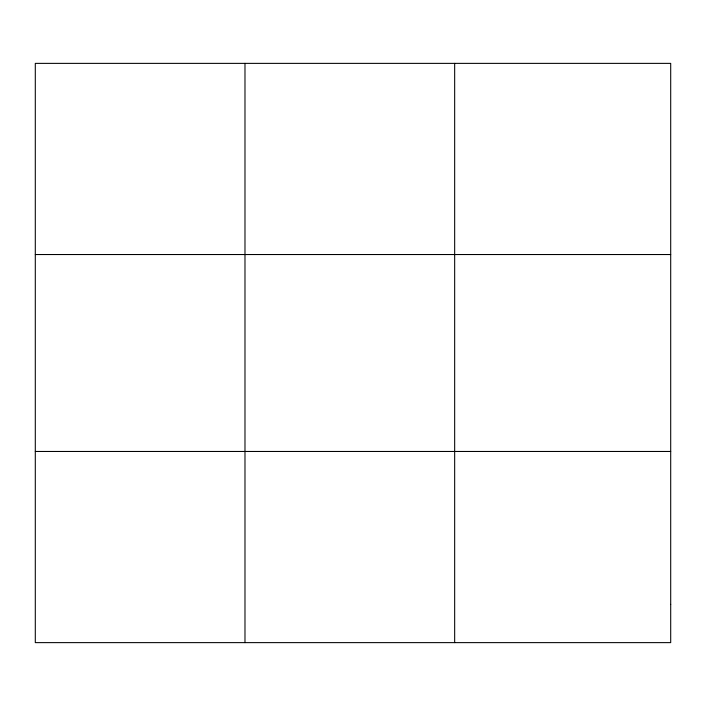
<?xml version="1.0" encoding="UTF-8"?>
<svg xmlns="http://www.w3.org/2000/svg" width="706" height="706" viewBox="0 0 706 706"><rect width="100%" height="100%" fill="white"/><g stroke="black" fill="none" stroke-linecap="round" stroke-linejoin="round"><path stroke-width="1.06" d="M244.982 642.628L244.982 63.372M454.664 642.628L454.664 63.372M35.3 254.531L670.7 254.531M35.3 451.469L670.7 451.469M670.7 604.398L670.7 642.628L35.3 642.628L35.3 63.372L670.7 63.372L670.7 604.398"/></g></svg>
